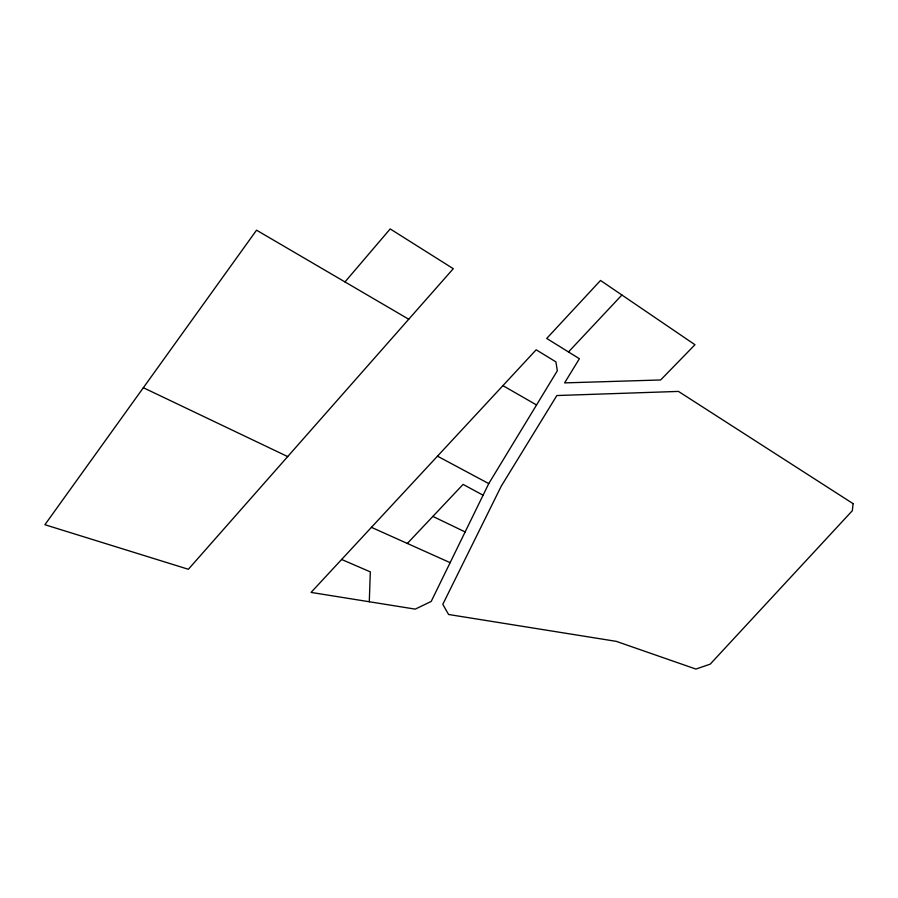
<?xml version="1.0" encoding="UTF-8"?>
<svg xmlns="http://www.w3.org/2000/svg" width="898" height="898" viewBox="0 0 898 898"><rect width="100%" height="100%" fill="white"/><g stroke="black" fill="none" stroke-linecap="round" stroke-linejoin="round"><path stroke-width="1.35" d="M369.291 601.75L370.313 571.869L341.622 559.476M483.079 495.213L431.186 601.447L415.235 609.125L311.067 592.411L536.173 349.793L555.907 361.872L557.321 370.773L488.759 483.595L483.079 495.213L463.099 484.404L407.322 543.458M344.978 281.927L390.203 228.934L453.288 268.693L188.367 569.276L44.9 524.724L256.547 230.18L408.747 319.25M568.49 351.96L579.39 358.729L564.595 382.896L660.647 379.966L694.973 344.731L600.526 280.457L546.714 338.445L568.49 351.96L621.899 295.004M371.424 527.339L450.134 562.664M143.354 387.723L287.697 456.588M432.87 516.406L465.153 531.953M437.472 456.162L488.759 483.595M502.925 385.635L536.544 404.964M853.1 503.666L852.348 510.693L710.206 664.15L695.905 669.066L616.264 641.352L448.585 614.49L442.793 604.332L501.23 486.2L556.85 395.535L678.45 391.416L853.1 503.666"/></g></svg>
